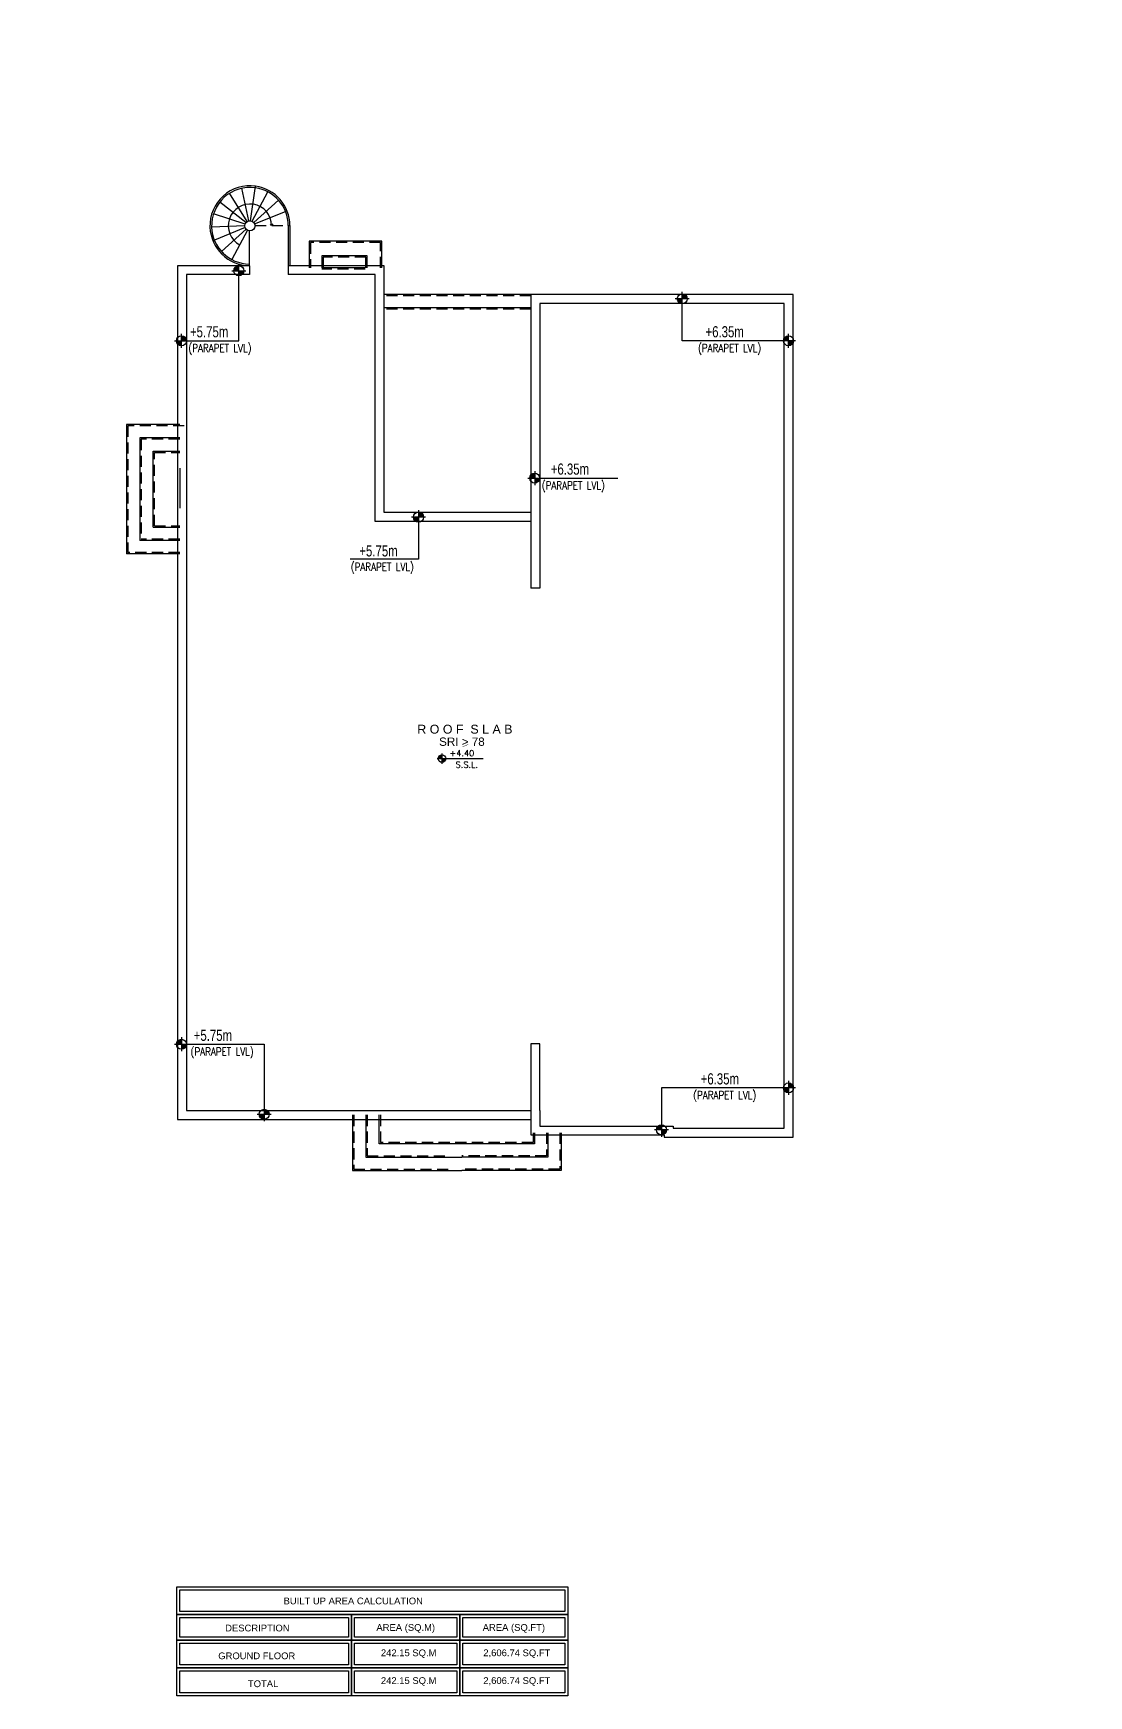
# Model space of a CAD drawing. Header units: centimetres. Extents: x -10658 to 14823, y -5448 to 3597.
# Drawn here: x 490 to 2865, y -469 to 3271 of the extents above; entities that cross this region are included whole.
import ezdxf
from ezdxf.enums import TextEntityAlignment as Align

# ---------------------------------------------------------------- set-up
doc = ezdxf.new("R2010")
doc.units = ezdxf.units.CM
doc.header["$LTSCALE"] = 100
doc.header["$MEASUREMENT"] = 0
doc.linetypes.add('A0-01 FLOOR PLANS$0$HIDDEN', pattern=[0.375, 0.25, -0.125])
for name, color, linetype in [('A0-01 FLOOR PLANS$0$LVL', 2, 'Continuous'), ('A0-01 FLOOR PLANS$0$SCHEDUALE LINES-01', 2, 'Continuous'), ('A0-01 FLOOR PLANS$0$SCHEDUALE LINES-02', 8, 'Continuous'), ('A0-01 FLOOR PLANS$0$STAIR', 4, 'Continuous'), ('A0-01 FLOOR PLANS$0$STAIRS', 4, 'Continuous'), ('A0-01 FLOOR PLANS$0$TEXT', 3, 'Continuous'), ('A0-01 FLOOR PLANS$0$WALL-02', 3, 'Continuous'), ('A0-01 FLOOR PLANS$0$WALL-03', 2, 'Continuous'), ('DIM IN', 1, 'Continuous')]:
    doc.layers.add(name, color=color, linetype=linetype)
doc.layers.add('A0-01 FLOOR PLANS$0$WALL', color=3, linetype='Continuous', lineweight=25)
doc.styles.add('A0-01 FLOOR PLANS$0$ART-PS-1', font='arial.ttf', dxfattribs={"height": 20})
doc.styles.add('A0-01 FLOOR PLANS$0$ROMANS', font='romans')
doc.styles.add('A0-01 FLOOR PLANS$0$STYLE6', font='swisscl.ttf')

# ---------------------------------------------------------------- blocks, each defined once
blk = doc.blocks.new('A0-01 FLOOR PLANS$0$03')
at = {"layer": 'A0-01 FLOOR PLANS$0$STAIRS', "color": 8}
for p, q in [((4137.499999999975, 2708.000000000006), (4039.999999999975, 2708.000000000006)), ((4509.999999999975, 2648.000000000005), (4179.999999999975, 2648.000000000005)), ((4509.999999999975, 2618.000000000005), (4179.999999999975, 2618.000000000005)), ((3600.000000000004, 2356.189775922634), (3599.999999999992, 2064.719852353616)), ((3719.999999999981, 2356.189775922622), (3599.999999999992, 2356.189775922622)), ((3629.999999999992, 2326.189775922634), (3629.999999999992, 2094.719852353604)), ((3719.999999999981, 2326.189775922634), (3629.999999999992, 2326.189775922634)), ((3660.000000000004, 2124.719852353593), (3659.999999999992, 2296.189775922634)), ((3659.999999999992, 2296.189775922634), (3719.999999999981, 2296.189775922634)), ((3719.999999999975, 2258.000000000005), (3719.999999999984, 2168.000000000001)), ((3719.999999999976, 2094.719852353604), (3629.999999999992, 2094.719852353604)), ((3659.999999999992, 2124.719852353604), (3719.999999999978, 2124.719852353604)), ((3719.999999999975, 2064.719852353605), (3599.999999999992, 2064.719852353616)), ((4108.883651471508, 803.0000000000407), (4108.883651471508, 677.9999999999939)), ((4138.883651471508, 803.0000000000407), (4138.883651471508, 708.000000000017)), ((4168.883651471508, 738.000000000017), (4168.883651471509, 803.0000000000405)), ((4517.999999999975, 763.0000000000057), (4517.999999999975, 738.0000000000405)), ((4547.999999999975, 763.000000000008), (4547.999999999975, 708.0000000000405)), ((4577.999999999975, 763.0000000000105), (4577.999999999975, 678.000000000017)), ((4517.999999999975, 738.0000000000405), (4168.883651471508, 738.000000000017)), ((4108.883651471508, 678.0000000000055), (4355.148054566651, 677.9999999999939)), ((4138.883651471508, 708.000000000017), (4355.148054566627, 708.000000000017)), ((4547.999999999975, 708.0000000000405), (4355.148054566651, 708.000000000017)), ((4577.999999999975, 678.0000000000289), (4355.148054566627, 677.9999999999939))]:
    blk.add_line(p, q, dxfattribs=at)
at = {"layer": 'A0-01 FLOOR PLANS$0$STAIRS', "color": 8, "linetype": 'A0-01 FLOOR PLANS$0$HIDDEN'}
for p, q in [((4137.499999999975, 2705.000000000006), (4039.999999999975, 2705.000000000006)), ((4509.999999999975, 2645.000000000005), (4179.999999999975, 2645.000000000005)), ((4509.999999999975, 2615.000000000005), (4179.999999999975, 2615.000000000005)), ((3603.000000000004, 2353.189775922623), (3602.999999999992, 2067.719852353616)), ((3729.999999999981, 2353.189775922634), (3603.000000000004, 2353.189775922623)), ((3632.999999999992, 2323.189775922634), (3632.999999999992, 2097.719852353604)), ((3719.999999999981, 2323.189775922634), (3632.999999999992, 2323.189775922634)), ((3663.000000000004, 2127.719852353604), (3662.999999999992, 2293.189775922634)), ((3662.999999999992, 2293.189775922634), (3719.999999999981, 2293.189775922634)), ((3719.999999999976, 2097.719852353604), (3632.999999999992, 2097.719852353604)), ((3663.000000000004, 2127.719852353604), (3719.999999999978, 2127.719852353604)), ((3719.999999999975, 2067.719852353605), (3602.999999999992, 2067.719852353616)), ((4111.883651471509, 803.0000000000408), (4111.883651471509, 681.0000000000282)), ((4141.883651471509, 803.0000000000407), (4141.883651471509, 711.00000000004)), ((4171.883651471509, 803.0000000000406), (4171.883651471509, 741.0000000000173)), ((4514.999999999975, 763.0000000000057), (4514.999999999975, 741.0000000000402)), ((4544.999999999975, 763.000000000008), (4544.999999999975, 711.0000000000401)), ((4574.999999999975, 763.0000000000105), (4574.999999999975, 681.0000000000284)), ((4141.883651471509, 711.00000000004), (4328.735596904832, 711.0000000000173)), ((4514.999999999975, 741.0000000000402), (4171.883651471509, 741.0000000000173)), ((4544.999999999975, 711.0000000000401), (4355.148054566651, 711.000000000017)), ((4111.883651471509, 681.0000000000282), (4328.735596904856, 680.9999999999941)), ((4574.999999999975, 681.0000000000284), (4355.148054566627, 680.9999999999939))]:
    blk.add_line(p, q, dxfattribs=at)
at = {"layer": 'A0-01 FLOOR PLANS$0$STAIRS', "color": 8}
for points in [[(4174.999999999975, 2708.000000000006), (4174.999999999975, 2768.000000000006), (4011.071919034101, 2768.000000000006), (4011.071919034101, 2708.000000000006)], [(4141.999999999975, 2708.000000000006), (4141.999999999975, 2735.000000000006), (4039.999999999973, 2734.999999988132), (4039.999999999973, 2707.999999988132)]]:
    blk.add_lwpolyline(points, dxfattribs=at)
at = {"layer": 'A0-01 FLOOR PLANS$0$STAIRS', "color": 8, "linetype": 'A0-01 FLOOR PLANS$0$HIDDEN'}
for points in [[(4171.999999999975, 2708.000000000006), (4171.999999999975, 2765.000000000006), (4014.071919034101, 2765.000000000006), (4014.071919034101, 2708.000000000006)], [(4138.999999999975, 2708.000000000006), (4138.999999999975, 2732.000000000006), (4042.999999999973, 2731.999999988132), (4042.999999999973, 2707.999999988132)]]:
    blk.add_lwpolyline(points, dxfattribs=at)
blk = doc.blocks.new('A0-01 FLOOR PLANS$0$spiral')
at = {"layer": 'A0-01 FLOOR PLANS$0$STAIR'}
for p, q in [((875.6838456995629, 2814.171646026135), (860.1389756403423, 2887.294827827231)), ((879.6517434861153, 2814.310315043982), (890.5841893715453, 2892.113910675958)), ((869.0522177031366, 2810.027496639423), (810.1414811326624, 2856.051053853078)), ((872.0026690268694, 2812.684238803673), (832.3856682211001, 2876.080894464919)), ((883.4277753535257, 2813.083520327129), (918.5223892682484, 2879.091177277289)), ((886.5564961302894, 2810.63923142398), (942.110594145975, 2860.663074694344)), ((867.1883597020401, 2806.521861847737), (796.0893916271339, 2829.62120037847)), ((888.6605359157379, 2807.272265650133), (957.9734739205232, 2835.278681468996)), ((866.6359038061171, 2802.590165722133), (791.9242890856217, 2799.979164433212)), ((867.4614843497952, 2798.706628841025), (798.1485463450094, 2770.700213022169)), ((869.5655241352363, 2795.339663067184), (814.0114261195504, 2745.315819796821)), ((872.6942449120068, 2792.895374164043), (837.599630997277, 2726.887717213875)), ((876.6828285648222, 2713.000000000005), (876.6828285648222, 2791.640742655364)), ((964.2572912653966, 2803.388728769029), (968.0601244298703, 2803.388728769029)), ((964.2572912653966, 2803.388728769029), (964.2572912653966, 2713.000000000005)), ((968.0601244298738, 2803.388728769029), (968.0601244298738, 2713.000000000005))]:
    blk.add_line(p, q, dxfattribs=at)
at = {"layer": 'A0-01 FLOOR PLANS$0$STAIR', "linetype": 'A0-01 FLOOR PLANS$0$HIDDEN'}
blk.add_line((889.5000661839703, 2803.388728769032), (964.2572912653966, 2803.388728769029), dxfattribs=at)
at = {"layer": 'A0-01 FLOOR PLANS$0$STAIR'}
blk.add_lwpolyline([(929.2682838997962, 2806.974522500187), (926.9046205968684, 2803.448647049619), (924.287746607421, 2806.790902639169)], dxfattribs=at)
blk.add_circle((878.0610101327663, 2802.989447245582), 11.43208118892884, dxfattribs=at)
for centre, radius, start, end in [((878.0610101327663, 2802.989447245582), 89.99999999999272, 82.00154280206392, 182.0015428020151), ((878.0610101327663, 2802.989447245582), 86.18930627034912, 82.00154280206392, 182.0015428020151), ((878.0610101327659, 2802.989447245583), 86.18930627035004, 0.2654300046002699, 82.00154280206392), ((878.0610101327663, 2802.989447245583), 89.99999999999316, 0.2541913464117804, 82.00154280206392), ((878.0610101327625, 2802.989447245576), 48.81069372963779, 0.4686964992995449, 242.0015428019995), ((878.0610101327663, 2802.989447245582), 89.99999999999272, 182.0015428020151, 269.1225880706564), ((878.0610101327663, 2802.989447245582), 86.18930627034977, 182.0015428020151, 269.0837917597738), ((900.9622091729777, 2844.845421142285), 48.81069372963779, 302.0015428020113, 302.1027426821478)]:
    blk.add_arc(centre, radius, start, end, dxfattribs=at)
blk = doc.blocks.new('A0-01 FLOOR PLANS$0$PLANLEV')
h = blk.add_hatch(color=256)
h.paths.add_polyline_path([(0.4947463015156863, -0.1259999999999926, 0.4142135623730951), (0.620746301515679, 0), (0.4947463015156863, 0)])
h.paths.add_polyline_path([(0.4947463015156863, 0), (0.4947463015156863, 0.1259999999999926, 0.4142135623730949), (0.3687463015156937, 0)])
for p, q in [((0.3310801662239559, 0), (1.871828851954433, 0)), ((0.4947463015156863, 0.1714059935503766), (0.4947463015156863, -0.1771627065458116))]:
    blk.add_line(p, q)
blk.add_circle((0.4947463015156863, 0), 0.1259999999999926)
blk = doc.blocks.new('A0-01 FLOOR PLANS$0$LIP')
blk.add_blockref('A0-01 FLOOR PLANS$0$PLANLEV', (-0.3599999999998253, 0))
at = {"style": 'A0-01 FLOOR PLANS$0$ROMANS'}
for tag, p in [('%%P0.00', (31.97267060137436, 0.07715497244960556)), ('F.F.L.', (27.61917454423764, -0.3064764338544065))]:
    blk.add_attdef(tag, text='', height=0.2, dxfattribs=at).set_placement(p, align=Align.CENTER)
blk = doc.blocks.new('A0-01 FLOOR PLANS$0$RWQWQ')
at = {"layer": 'A0-01 FLOOR PLANS$0$TEXT', "const_width": 1}
blk.add_lwpolyline([(14.37865350639731, -6.277095343099973), (1.873394104519321, -11.37813918880147)], dxfattribs=at)
at = {"layer": 'A0-01 FLOOR PLANS$0$TEXT', "style": 'A0-01 FLOOR PLANS$0$ART-PS-1'}
blk.add_text('SRI > 78', height=18.75, dxfattribs=at).set_placement((0, 0), align=Align.MIDDLE_CENTER)
blk = doc.blocks.new('A0-01 FLOOR PLANS')
at = {"layer": 'A0-01 FLOOR PLANS$0$LVL'}
h = blk.add_hatch(color=256, dxfattribs=at)
h.paths.add_polyline_path([(853.1867569312553, 2712.934770416279, 0.4142135623735393), (841.9367569312371, 2701.684770416261), (853.1867569312781, 2701.684770416261)])
h.paths.add_polyline_path([(864.4367569312508, 2701.684770416261), (853.1867569312781, 2701.684770416261), (853.1867569313008, 2690.434770416265, 0.4142135623716515)])
h = blk.add_hatch(color=256, dxfattribs=at)
h.paths.add_polyline_path([(1850.841299912438, 2649.98999758193, -0.4142135623735393), (1862.091299912457, 2638.739997581912), (1850.841299912416, 2638.739997581912)])
h.paths.add_polyline_path([(1839.591299912443, 2638.739997581912), (1850.841299912416, 2638.739997581912), (1850.841299912393, 2627.489997581915, -0.4142135623716515)])
h = blk.add_hatch(color=256, dxfattribs=at)
h.paths.add_polyline_path([(712.7819487415636, 2544.272229171498, 0.4142135623735393), (724.0319487415818, 2533.02222917148), (724.0319487415818, 2544.272229171544)])
h.paths.add_polyline_path([(724.0319487415818, 2555.522229171516), (724.0319487415818, 2544.272229171544), (735.2819487415773, 2544.272229171544, 0.4142135623716515)])
h = blk.add_hatch(color=256, dxfattribs=at)
h.paths.add_polyline_path([(2101.247743766888, 2544.272229171498, -0.4142135623735393), (2089.997743766869, 2533.02222917148), (2089.997743766869, 2544.272229171544)])
h.paths.add_polyline_path([(2089.997743766869, 2555.522229171516), (2089.997743766869, 2544.272229171544), (2078.747743766874, 2544.272229171544, -0.4142135623716515)])
h = blk.add_hatch(color=256, dxfattribs=at)
h.paths.add_polyline_path([(1507.521292020201, 2235.405426865652, -0.4142135623735393), (1518.771292020219, 2246.65542686567), (1518.771292020219, 2235.405426865629)])
h.paths.add_polyline_path([(1518.771292020219, 2224.155426865656), (1518.771292020219, 2235.405426865629), (1530.021292020215, 2235.405426865606, -0.4142135623716515)])
h = blk.add_hatch(color=256, dxfattribs=at)
h.paths.add_polyline_path([(1257.35491907632, 2158.704391829056, -0.4142135623735393), (1268.604919076338, 2147.454391829038), (1257.354919076297, 2147.454391829038)])
h.paths.add_polyline_path([(1246.104919076324, 2147.454391829038), (1257.354919076297, 2147.454391829038), (1257.354919076274, 2136.204391829066, -0.4142135623716515)])
h = blk.add_hatch(color=256, dxfattribs=at)
h.paths.add_polyline_path([(712.7819487415636, 961.7277708285128, -0.4142135623735393), (724.0319487415818, 972.977770828531), (724.0319487415818, 961.7277708284673)])
h.paths.add_polyline_path([(724.0319487415818, 950.4777708284946), (724.0319487415818, 961.7277708284673), (735.2819487415773, 961.7277708284673, -0.4142135623716515)])
h = blk.add_hatch(color=256, dxfattribs=at)
h.paths.add_polyline_path([(2101.247743766888, 863.786661086986, 0.4142135623735393), (2089.997743766869, 875.0366610870042), (2089.997743766869, 863.7866610869405)])
h.paths.add_polyline_path([(2089.997743766869, 852.5366610869678), (2089.997743766869, 863.7866610869405), (2078.747743766874, 863.7866610869405, 0.4142135623716515)])
h = blk.add_hatch(color=256, dxfattribs=at)
h.paths.add_polyline_path([(910.1110754477731, 793.0652295837317, -0.4142135623735393), (898.861075447755, 804.3152295837499), (910.1110754477959, 804.3152295837499)])
h.paths.add_polyline_path([(921.3610754477686, 804.3152295837499), (910.1110754477959, 804.3152295837499), (910.1110754478186, 815.5652295837463, -0.4142135623716515)])
h = blk.add_hatch(color=256, dxfattribs=at)
h.paths.add_polyline_path([(1803.907883219444, 758.0688926765542, 0.4142135623735393), (1815.157883219462, 769.3188926765724), (1803.907883219421, 769.3188926765724)])
h.paths.add_polyline_path([(1792.657883219448, 769.3188926765724), (1803.907883219421, 769.3188926765724), (1803.907883219398, 780.568892676567, 0.4142135623716515)])
for p, q in [((837.4367569312299, 2701.684770416261), (868.9367569312581, 2701.684770416261)), ((1866.591299912464, 2638.739997581912), (1835.091299912436, 2638.739997581912)), ((724.0319487415818, 2528.522229171494), (724.0319487415818, 2560.0222291715)), ((2089.997743766869, 2528.522229171494), (2089.997743766869, 2560.0222291715)), ((1518.771292020219, 2251.155426865655, -0.003926201510012124), (1518.771292020219, 2219.655426865649, -0.003926201510012124)), ((1273.104919076345, 2147.454391829038), (1241.604919076317, 2147.454391829038)), ((724.0319487415818, 977.4777708285164), (724.0319487415818, 945.977770828511)), ((2089.997743766869, 879.5366610869878), (2089.997743766869, 848.0366610869823)), ((894.3610754477477, 804.3152295837499), (925.8610754477759, 804.3152295837499)), ((1819.657883219469, 769.3188926765724), (1788.157883219441, 769.3188926765724))]:
    blk.add_line(p, q, dxfattribs=at)
for points in [[(708.2819487415791, 2544.272229171498), (853.1867569312781, 2544.272229171544), (853.1867569312553, 2717.434770416263)], [(2105.747743766872, 2544.272229171498), (1850.841299912416, 2544.272229171544), (1850.841299912438, 2654.489997581913)], [(1257.35491907632, 2163.204391829064), (1257.354919076297, 2052.98662341867), (1103.870442065579, 2052.986623418716)], [(708.2819487415791, 961.7277708285128), (910.1110754477959, 961.7277708284673), (910.1110754477731, 788.5652295837481)], [(2105.747743766872, 863.786661086986), (1803.907883219421, 863.7866610869405), (1803.907883219444, 753.5688926765688)]]:
    blk.add_lwpolyline(points, dxfattribs=at)
at = {"layer": 'A0-01 FLOOR PLANS$0$LVL', "elevation": -0.003926201510012124}
blk.add_lwpolyline([(1503.021292020217, 2235.405426865652), (1705.758706422255, 2235.405426865629)], dxfattribs=at)
at = {"layer": 'A0-01 FLOOR PLANS$0$LVL'}
for centre in [(853.1867569312326, 2701.684770416261), (1850.841299912461, 2638.739997581912), (724.0319487415818, 2544.272229171498), (2089.997743766869, 2544.272229171498), (1518.771292020219, 2235.405426865675, -0.003926201510012124), (1257.354919076342, 2147.454391829038), (724.0319487415818, 961.7277708285128), (2089.997743766869, 863.786661086986), (910.1110754477504, 804.3152295837499), (1803.907883219466, 769.3188926765724)]:
    blk.add_circle(centre, 11.25000000000558, dxfattribs=at)
at = {"layer": 'A0-01 FLOOR PLANS$0$SCHEDUALE LINES-01'}
for points in [[(713.3619907126431, -258.615631431363), (1593.524797968473, -258.615631431363), (1593.524797968473, -321.0988668370956), (713.3619907126431, -321.0988668370956)], [(713.3619907126431, -321.0988668370956), (1106.907709269665, -321.0988668370956), (1106.907709269665, -378.5821022428263), (713.3619907126431, -378.5821022428263)], [(1106.907709269665, -321.0988668370956), (1350.216253619069, -321.0988668370956), (1350.216253619069, -378.5821022428263), (1106.907709269665, -378.5821022428263)], [(1350.216253619069, -321.0988668370956), (1593.524797968473, -321.0988668370956), (1593.524797968473, -378.5821022428263), (1350.216253619069, -378.5821022428263)], [(713.3619907126431, -378.5821022428263), (1106.907709269665, -378.5821022428263), (1106.907709269665, -441.065337648557), (713.3619907126431, -441.065337648557)], [(1106.907709269665, -378.5821022428263), (1350.216253619069, -378.5821022428263), (1350.216253619069, -441.065337648557), (1106.907709269665, -441.065337648557)], [(1350.216253619069, -378.5821022428263), (1593.524797968473, -378.5821022428263), (1593.524797968473, -441.065337648557), (1350.216253619069, -441.065337648557)], [(713.3619907126431, -441.065337648557), (1106.907709269665, -441.065337648557), (1106.907709269665, -503.5485730542878), (713.3619907126431, -503.5485730542878)], [(1106.907709269665, -441.065337648557), (1350.216253619069, -441.065337648557), (1350.216253619069, -503.5485730542878), (1106.907709269665, -503.5485730542878)], [(1350.216253619069, -441.065337648557), (1593.524797968473, -441.065337648557), (1593.524797968473, -503.5485730542878), (1350.216253619069, -503.5485730542878)]]:
    blk.add_lwpolyline(points, close=True, dxfattribs=at)
at = {"layer": 'A0-01 FLOOR PLANS$0$SCHEDUALE LINES-02'}
for points in [[(720.1103142532147, -265.3639549719355), (1586.7764744279, -265.3639549719355), (1586.7764744279, -314.3505432965212), (720.1103142532147, -314.3505432965212)], [(720.1103142532147, -327.8471903776681), (1100.159385729093, -327.8471903776681), (1100.159385729093, -371.8337787022538), (720.1103142532147, -371.8337787022538)], [(1113.656032810239, -327.8471903776681), (1343.467930078493, -327.8471903776681), (1343.467930078493, -371.8337787022538), (1113.656032810239, -371.8337787022538)], [(1356.964577159642, -327.8471903776681), (1586.776474427897, -327.8471903776681), (1586.776474427897, -371.8337787022538), (1356.964577159642, -371.8337787022538)], [(720.1103142532147, -385.3304257834006), (1100.159385729093, -385.3304257834006), (1100.159385729093, -434.3170141079845), (720.1103142532147, -434.3170141079845)], [(1113.656032810239, -385.3304257834006), (1343.467930078493, -385.3304257834006), (1343.467930078493, -434.3170141079845), (1113.656032810239, -434.3170141079845)], [(1356.964577159642, -385.3304257834006), (1586.776474427897, -385.3304257834006), (1586.776474427897, -434.3170141079845), (1356.964577159642, -434.3170141079845)], [(720.1103142532147, -447.8136611891314), (1100.159385729093, -447.8136611891314), (1100.159385729093, -496.8002495137152), (720.1103142532147, -496.8002495137152)], [(1113.656032810239, -447.8136611891314), (1343.467930078493, -447.8136611891314), (1343.467930078493, -496.8002495137152), (1113.656032810239, -496.8002495137152)], [(1356.964577159642, -447.8136611891314), (1586.776474427897, -447.8136611891314), (1586.776474427897, -496.8002495137152), (1356.964577159642, -496.8002495137152)]]:
    blk.add_lwpolyline(points, close=True, dxfattribs=at)
at = {"layer": 'A0-01 FLOOR PLANS$0$WALL-02'}
for p, q in [((2099.999999999975, 2648.000000000005), (1509.999999999975, 2648.000000000005)), ((1509.999999999975, 2648.000000000005), (1509.999999999975, 2138.000000000006)), ((2079.999999999975, 2628.000000000005), (1529.999999999975, 2628.000000000005)), ((1529.999999999975, 2628.000000000005), (1529.999999999975, 1988.000000000005)), ((2079.999999999975, 773.0000000000055), (2079.999999999975, 2628.000000000005)), ((2099.999999999975, 753.0000000000055), (2099.999999999975, 2648.000000000005)), ((1509.999999999975, 2138.000000000006), (1509.999999999975, 1988.000000000005)), ((1529.999999999975, 1988.000000000005), (1509.999999999975, 1988.000000000005)), ((1529.999999999975, 963.0000000000055), (1509.999999999975, 963.0000000000055)), ((1509.999999999975, 963.0000000000055), (1509.999999999975, 813.0000000000055)), ((1529.999999999975, 813.0000000000055), (1529.999999999975, 963.0000000000055)), ((1509.999999999975, 813.0000000000055), (1509.999999999975, 758.0000000000055)), ((1529.999999999975, 813.0000000000055), (1529.999999999975, 778.0000000000055)), ((1509.999999999975, 758.0000000000055), (1809.999999999975, 758.0000000000055)), ((1529.999999999975, 778.0000000000055), (1829.999999999975, 778.0000000000055)), ((1809.999999999975, 758.0000000000055), (1809.999999999975, 753.0000000000055)), ((1809.999999999975, 753.0000000000055), (2099.999999999975, 753.0000000000055)), ((1829.999999999975, 778.0000000000055), (1829.999999999975, 773.0000000000055)), ((1829.999999999975, 773.0000000000055), (2079.999999999975, 773.0000000000055))]:
    blk.add_line(p, q, dxfattribs=at)
at = {"layer": 'A0-01 FLOOR PLANS$0$WALL-03'}
for p, q in [((714.9999999999745, 2713.000000000005), (714.9999999999745, 793.0000000000055)), ((876.6828285648221, 2713.000000000005), (714.9999999999745, 2713.000000000005)), ((734.9999999999745, 2693.000000000005), (734.9999999999745, 813.0000000000055)), ((876.6828285648221, 2693.000000000005), (734.9999999999745, 2693.000000000005)), ((876.6828285648221, 2713.000000000005), (876.6828285648221, 2693.000000000005)), ((1179.999999999975, 2713.000000000005), (964.2572912653966, 2713.000000000005)), ((964.2572912653966, 2713.000000000005), (964.2572912653966, 2693.000000000005)), ((1159.999999999975, 2693.000000000005), (964.2572912653966, 2693.000000000005)), ((1159.999999999975, 2138.000000000006), (1159.999999999975, 2693.000000000005)), ((1179.999999999975, 2158.000000000006), (1179.999999999975, 2713.000000000005)), ((1509.999999999975, 2138.000000000006), (1159.999999999975, 2138.000000000006)), ((1509.999999999975, 2158.000000000005), (1179.999999999975, 2158.000000000006)), ((714.9999999999745, 793.0000000000055), (1509.999999999975, 793.0000000000055)), ((734.9999999999745, 813.0000000000055), (1509.999999999975, 813.0000000000055))]:
    blk.add_line(p, q, dxfattribs=at)
at = {"layer": 'A0-01 FLOOR PLANS$0$LVL'}
ref = blk.add_blockref('A0-01 FLOOR PLANS$0$LIP', (1300.973872410503, 1604.618239799242, -0.003926201510012124), dxfattribs=dict(at, xscale=67.50000000000114, yscale=67.50000000000114, zscale=67.50000000000114))
ref.add_attrib('F.F.L.', 'S.S.L.', dxfattribs={"layer": '0', "height": 13.4999999999971, "rotation": 359.9999999866598, "style": 'A0-01 FLOOR PLANS$0$ROMANS'}).set_placement((1365.92750695384, 1583.931080499391, -0.003926201510012124), align=Align.CENTER)
ref.add_attrib('%%P0.00', '+4.40', dxfattribs={"layer": '0', "height": 13.50000000000213, "rotation": 359.9999999866598, "style": 'A0-01 FLOOR PLANS$0$ROMANS'}).set_placement((1355.037471315261, 1609.826200404921, -0.003926201510012124), align=Align.CENTER)
at = {"layer": 'A0-01 FLOOR PLANS$0$STAIRS'}
blk.add_blockref('A0-01 FLOOR PLANS$0$03', (-3000, 0), dxfattribs=at)
at = {"layer": 'A0-01 FLOOR PLANS$0$TEXT'}
blk.add_blockref('A0-01 FLOOR PLANS$0$RWQWQ', (1354.943147988927, 1642.500930582077, -0.003926201510012124), dxfattribs=at)
at = {"layer": 'A0-01 FLOOR PLANS$0$WALL'}
blk.add_blockref('A0-01 FLOOR PLANS$0$spiral', (0, 0), dxfattribs=at)
at = {"layer": 'A0-01 FLOOR PLANS$0$LVL', "style": 'A0-01 FLOOR PLANS$0$STYLE6'}
for s, p in [('+5.75m', (743.1490469238852, 2552.066237594724, 0.003926201510012124)), ('+6.35m', (1903.086970276209, 2552.066237594724, 0.003926201510012124)), ('+6.35m', (1554.902158256539, 2243.199435288844)), ('+5.75m', (1124.180926252996, 2059.196265453714, 0.003926201510012124)), ('+5.75m', (751.5822806873439, 969.5217792516487, 0.003926201510012124)), ('+6.35m', (1892.218194060958, 871.5806695101201, 0.003926201510012124))]:
    blk.add_text(s, height=25, dxfattribs=at).set_placement(p)
at = {"layer": 'A0-01 FLOOR PLANS$0$LVL', "style": 'A0-01 FLOOR PLANS$0$ROMANS', "width": 0.8}
for p in [(739.6097535003644, 2518.8086003096, 0.003926201510012124), (1886.270462040802, 2518.8086003096, 0.003926201510012124), (1534.679022032522, 2209.94179800372), (1104.928165711386, 2026.805401623919, 0.007852403020024247), (744.5291429913229, 936.2641419665233, 0.003926201510012124), (1875.401685825551, 838.3230322249965, 0.003926201510012124)]:
    blk.add_text('(PARAPET LVL)', height=18, dxfattribs=at).set_placement(p)
at = {"layer": 'A0-01 FLOOR PLANS$0$TEXT', "style": 'A0-01 FLOOR PLANS$0$ART-PS-1'}
blk.add_text('R O O F  S L A B', height=20, dxfattribs=at).set_placement((1361.707851398871, 1660.622492533043, -0.003926201510012124), align=Align.CENTER)
for s, p in [('BUILT UP AREA CALCULATION ', (1113.403820962031, -290.2921238489016)), ('DESCRIPTION', (894.7986764428624, -351.2434774698577)), ('AREA (SQ.M)', (1228.581606873408, -349.9506524248864)), ('AREA (SQ.FT)', (1471.890151222812, -349.9506524248864)), ('GROUND FLOOR ', (896.3236590590577, -413.784308000977)), ('242.15 SQ.M', (1235.232517343694, -406.9597495603211)), ('2,606.74 SQ.FT', (1478.541061693098, -406.9597495603211)), ('TOTAL', (907.6877178863078, -476.5803119416723)), ('242.15 SQ.M', (1235.232517343694, -469.4429849660519)), ('2,606.74 SQ.FT', (1478.541061693098, -469.4429849660519))]:
    blk.add_text(s, height=15.18372796628959, dxfattribs=at).set_placement(p, align=Align.MIDDLE_CENTER)

msp = doc.modelspace()

# ---------------------------------------------------------------- wipeouts: each hides what was drawn before it
msp.add_wipeout([(2339.5158699002013, 3271.000826912459), (12.713635037087897, 3231.585673436006), (170.4629024995395, 1963.731780649789), (571.4090572614102, 525.0788543478775), (2865.346901387772, 373.98746780586225), (2457.827880473919, 1838.9171279743532)]).dxf.layer = 'DIM IN'

# ---------------------------------------------------------------- next in the draw order: block references
at = {"layer": 'DIM IN'}
msp.add_blockref('A0-01 FLOOR PLANS', (99.99999999997408, 35), dxfattribs=at)

doc.saveas('drawing.dxf')
